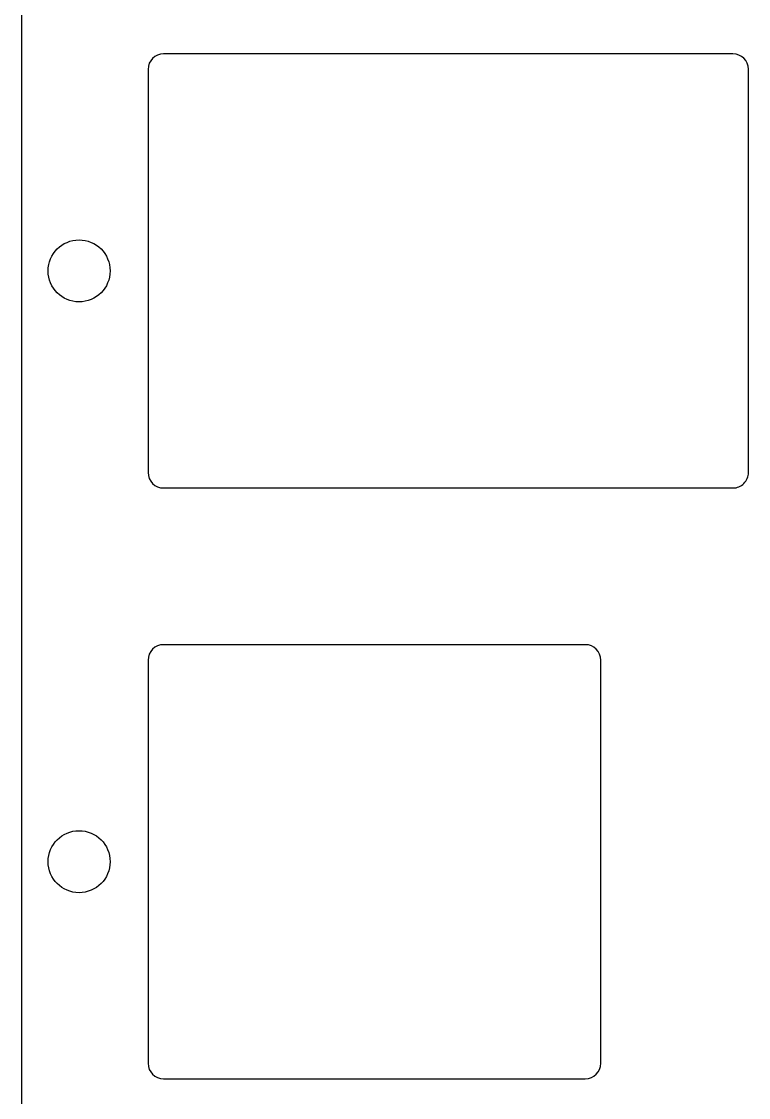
# Model space of a CAD drawing. Header units: millimetres. Extents: x -9 to 276, y -90 to 14.
# Drawn here: x -9 to 14.45, y -64.76 to -30.06 of the extents above; entities that cross this region are included whole.
import ezdxf

# ---------------------------------------------------------------- set-up
doc = ezdxf.new("R2010")
doc.units = ezdxf.units.MM
doc.layers.add('BLACK', color=7, linetype='CONTINUOUS')

msp = doc.modelspace()

# ---------------------------------------------------------------- linework, layer by layer
at = {"layer": 'BLACK', "linetype": 'Continuous'}
for p, q in [((-8.99855, -20.544445), (-8.99855, -34.441668)), ((13.94505, -31.10205), (-4.417303, -31.10205)), ((-4.917304, -31.602051), (-4.917304, -44.602049)), ((14.4452, -44.60205), (14.4452, -31.595079)), ((-8.99855, -34.441668), (-8.99855, -41.390279)), ((-8.99855, -41.390279), (-8.998551, -48.338891)), ((-4.417303, -45.10205), (13.9452, -45.10205)), ((-8.998551, -48.338891), (-8.998551, -55.287502)), ((9.183425, -50.1541), (-4.416574, -50.1541)), ((-4.916575, -50.654101), (-4.916575, -63.654099)), ((9.683425, -63.6541), (9.683425, -50.6541)), ((-8.998551, -55.287502), (-8.998551, -62.236114)), ((-8.998551, -62.236114), (-8.998551, -65.710419)), ((-4.416574, -64.1541), (9.183425, -64.1541))]:
    msp.add_line(p, q, dxfattribs=at)
at = {"layer": 'BLACK'}
for centre in [(-7.1423, -38.10205), (-7.1423, -57.15205)]:
    msp.add_circle(centre, 1, dxfattribs=at)
for centre, radius, start, end in [((-4.4173, -31.6021), 0.500004, 90.0003437, 179.9943851), ((13.9451, -31.6022), 0.50015, 0.8157882, 90.0057279), ((-4.4173, -44.602), 0.50005, 180.0056149, 269.9996563), ((13.9452, -44.6021), 0.5, 270, 0.0057296), ((-4.416574, -50.654101), 0.500001, 90, 180), ((9.1834, -50.65415), 0.50005, 0.0057293, 89.9971355), ((-4.416574, -63.654099), 0.500001, 180, 270), ((9.18342, -63.6541), 0.500005, 270.000573, 0)]:
    msp.add_arc(centre, radius, start, end, dxfattribs=at)

doc.saveas('drawing.dxf')
